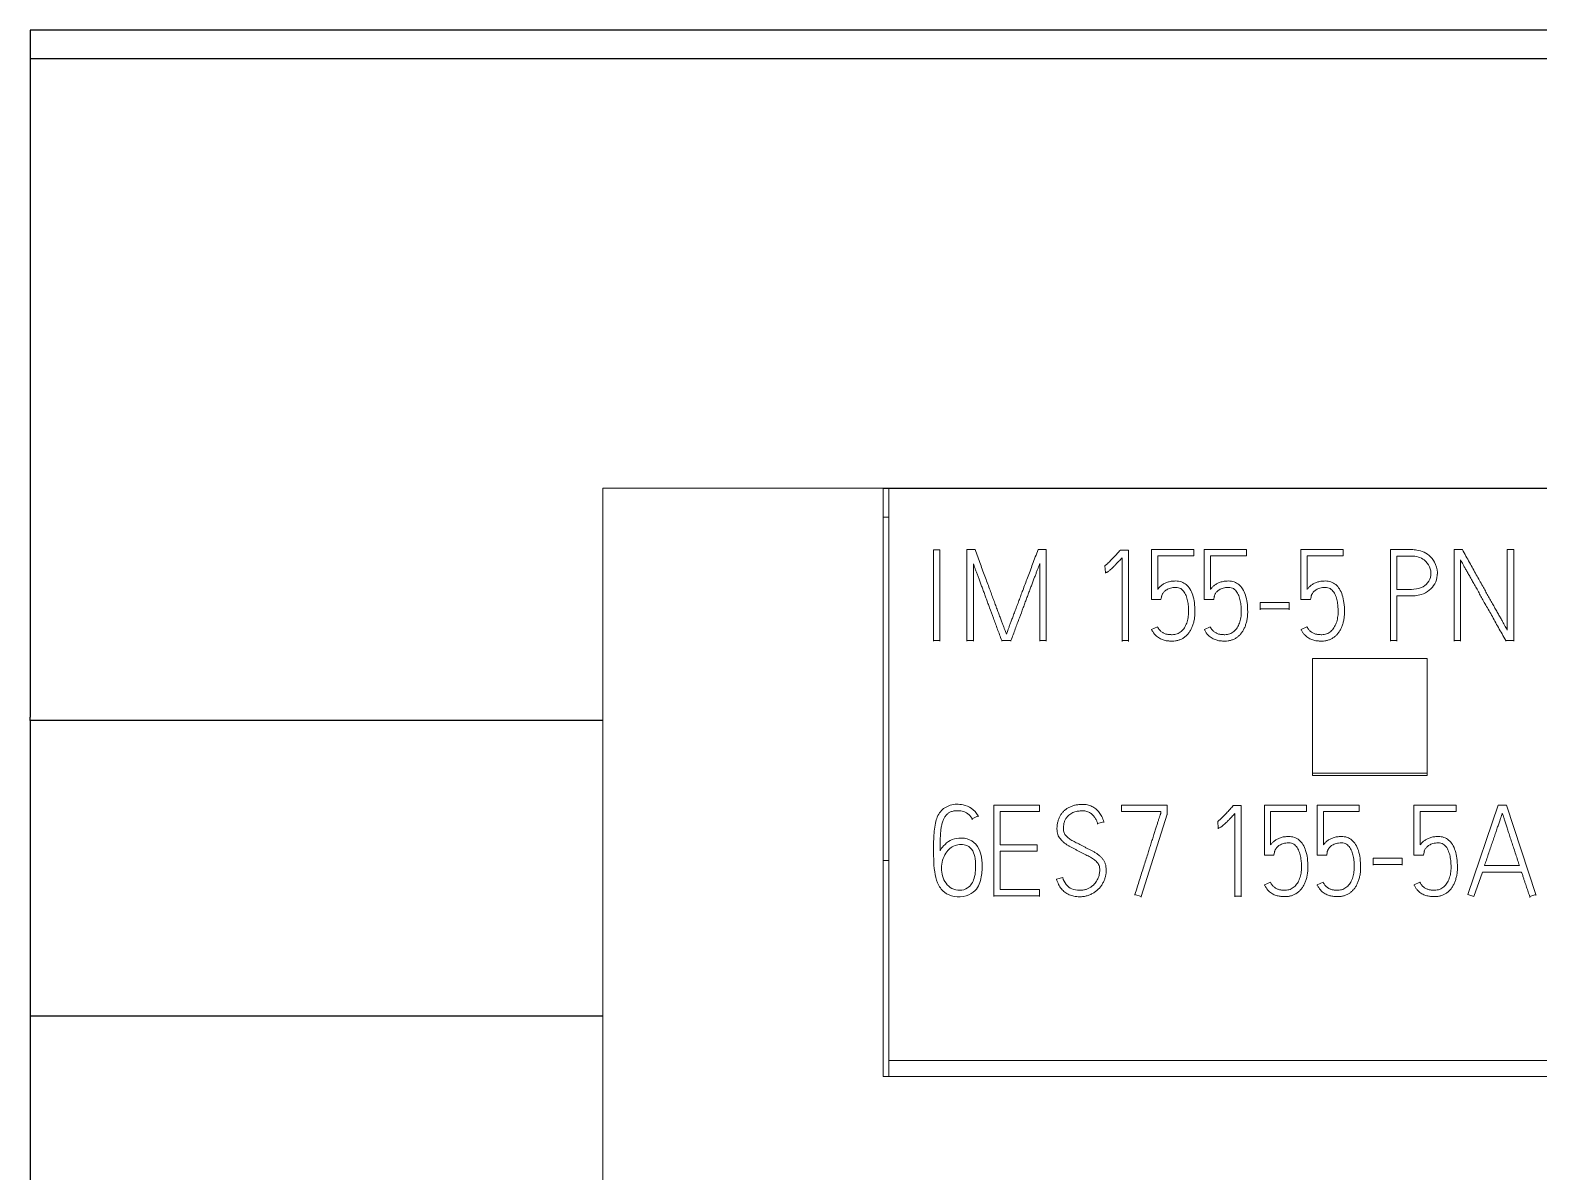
# Model space of a CAD drawing. Header units: millimetres. Extents: x 1359 to 3577, y 1336 to 3557.
# Drawn here: x 2756.57 to 2782.92, y 3318.14 to 3338.08 of the extents above; entities that cross this region are included whole.
import ezdxf

# ---------------------------------------------------------------- set-up
doc = ezdxf.new("R2010")
doc.units = ezdxf.units.MM
doc.set_wipeout_variables(frame=1)
doc.layers.add('000-PI-Oprema', color=30, linetype='Continuous', lineweight=5)

msp = doc.modelspace()

# ---------------------------------------------------------------- linework, layer by layer
for p, q in [((2756.571, 3338.083), (2756.571, 3337.583)), ((2956.571, 3338.083), (2756.571, 3338.083)), ((2756.571, 3337.583), (2756.571, 3326.083)), ((2956.571, 3337.583), (2756.571, 3337.583)), ((2756.571, 3326.022), (2756.571, 3326.083)), ((2756.571, 3326.022), (2756.571, 3320.858)), ((2956.571, 3326.022), (2756.571, 3326.022)), ((2956.571, 3320.858), (2756.571, 3320.858)), ((2756.571, 3320.858), (2756.571, 3315.201))]:
    msp.add_line(p, q)

# ---------------------------------------------------------------- next in the draw order: wipeouts: each hides what was drawn before it
msp.add_wipeout([(2766.571, 3330.083), (2801.371, 3330.083), (2801.371, 3183.076), (2766.571, 3183.076)])

# ---------------------------------------------------------------- next in the draw order: linework, layer by layer
at = {"color": 0, "linetype": 'ByBlock', "lineweight": 0, "ltscale": 0.25}
msp.add_lwpolyline([(2766.571, 3330.083), (2801.371, 3330.083), (2801.371, 3183.076), (2766.571, 3183.076), (2766.571, 3330.083)], dxfattribs=at)
at = {"layer": '000-PI-Oprema', "color": 0, "linetype": 'ByBlock', "lineweight": 0}
for p, q in [((2771.471, 3330.083), (2766.571, 3330.083)), ((2771.571, 3330.076), (2771.471, 3330.076)), ((2796.371, 3330.076), (2771.571, 3330.076)), ((2771.571, 3330.076), (2771.571, 3320.083)), ((2771.571, 3329.576), (2771.471, 3329.576)), ((2772.461, 3329.004), (2772.35, 3329.004)), ((2772.35, 3329.004), (2772.35, 3327.421)), ((2772.461, 3327.421), (2772.461, 3329.004)), ((2772.932, 3329.008), (2772.932, 3327.421)), ((2773.074, 3329.008), (2772.932, 3329.008)), ((2774.318, 3329.008), (2774.174, 3329.008)), ((2774.318, 3327.421), (2774.318, 3329.008)), ((2775.612, 3329), (2775.752, 3329)), ((2775.641, 3327.419), (2775.641, 3328.863)), ((2775.752, 3329), (2775.752, 3327.419)), ((2776.893, 3329.008), (2776.154, 3329.008)), ((2776.154, 3329.008), (2776.154, 3328.137)), ((2776.265, 3328.313), (2776.265, 3328.898)), ((2776.265, 3328.898), (2776.893, 3328.898)), ((2776.893, 3328.898), (2776.893, 3329.008)), ((2777.814, 3329.008), (2777.075, 3329.008)), ((2777.075, 3329.008), (2777.075, 3328.137)), ((2777.186, 3328.313), (2777.186, 3328.898)), ((2777.186, 3328.898), (2777.814, 3328.898)), ((2777.814, 3328.898), (2777.814, 3329.008)), ((2778.766, 3329.008), (2778.766, 3328.137)), ((2779.505, 3329.008), (2778.766, 3329.008)), ((2778.877, 3328.898), (2779.505, 3328.898)), ((2778.877, 3328.313), (2778.877, 3328.898)), ((2779.505, 3328.898), (2779.505, 3329.008)), ((2780.328, 3327.421), (2780.328, 3329.008)), ((2780.441, 3328.313), (2780.441, 3328.896)), ((2781.442, 3329.008), (2781.442, 3327.421)), ((2781.586, 3329.008), (2781.442, 3329.008)), ((2781.553, 3327.421), (2781.553, 3328.83)), ((2782.483, 3329.008), (2782.37, 3329.008)), ((2782.37, 3329.008), (2782.37, 3327.604)), ((2782.483, 3327.421), (2782.483, 3329.008)), ((2773.045, 3327.421), (2773.045, 3328.762)), ((2774.205, 3328.766), (2774.205, 3327.421)), ((2775.343, 3328.725), (2775.343, 3328.712)), ((2775.35, 3328.608), (2775.343, 3328.725)), ((2775.35, 3328.608), (2775.35, 3328.595)), ((2781.149, 3328.582), (2781.149, 3328.595)), ((2776.154, 3328.137), (2776.322, 3328.137)), ((2776.322, 3328.137), (2776.331, 3328.185)), ((2776.331, 3328.185), (2776.331, 3328.172)), ((2777.075, 3328.137), (2777.243, 3328.137)), ((2777.243, 3328.137), (2777.252, 3328.185)), ((2777.252, 3328.185), (2777.252, 3328.172)), ((2778.561, 3328.084), (2778.056, 3328.084)), ((2778.056, 3328.084), (2778.056, 3327.972)), ((2778.561, 3327.972), (2778.561, 3328.084)), ((2778.766, 3328.137), (2778.934, 3328.137)), ((2778.934, 3328.137), (2778.943, 3328.185)), ((2778.943, 3328.185), (2778.943, 3328.172)), ((2780.441, 3328.201), (2780.441, 3327.421)), ((2776.915, 3327.918), (2776.915, 3327.931)), ((2777.836, 3327.918), (2777.836, 3327.931)), ((2778.056, 3327.972), (2778.561, 3327.972)), ((2778.056, 3327.972), (2778.056, 3327.959)), ((2778.561, 3327.972), (2778.561, 3327.959)), ((2779.527, 3327.918), (2779.527, 3327.931)), ((2776.26, 3327.661), (2776.158, 3327.615)), ((2776.158, 3327.615), (2776.158, 3327.602)), ((2777.181, 3327.661), (2777.079, 3327.615)), ((2777.079, 3327.615), (2777.079, 3327.602)), ((2778.872, 3327.661), (2778.77, 3327.615)), ((2778.77, 3327.615), (2778.77, 3327.602)), ((2772.35, 3327.421), (2772.461, 3327.421)), ((2772.35, 3327.421), (2772.35, 3327.409)), ((2772.461, 3327.421), (2772.461, 3327.409)), ((2772.932, 3327.421), (2772.932, 3327.409)), ((2772.932, 3327.421), (2773.045, 3327.421)), ((2773.045, 3327.421), (2773.045, 3327.409)), ((2773.54, 3327.421), (2773.54, 3327.409)), ((2773.54, 3327.421), (2773.702, 3327.421)), ((2773.702, 3327.421), (2773.702, 3327.409)), ((2774.205, 3327.421), (2774.318, 3327.421)), ((2774.205, 3327.421), (2774.205, 3327.409)), ((2774.318, 3327.421), (2774.318, 3327.409)), ((2775.641, 3327.419), (2775.641, 3327.406)), ((2775.752, 3327.419), (2775.641, 3327.419)), ((2775.752, 3327.419), (2775.752, 3327.406)), ((2780.328, 3327.421), (2780.328, 3327.409)), ((2780.441, 3327.421), (2780.328, 3327.421)), ((2780.441, 3327.421), (2780.441, 3327.409)), ((2781.442, 3327.421), (2781.442, 3327.409)), ((2781.442, 3327.421), (2781.553, 3327.421)), ((2781.553, 3327.421), (2781.553, 3327.409)), ((2782.343, 3327.421), (2782.483, 3327.421)), ((2782.343, 3327.421), (2782.343, 3327.409)), ((2782.483, 3327.421), (2782.483, 3327.409)), ((2778.971, 3327.104), (2780.971, 3327.104)), ((2778.971, 3325.104), (2778.971, 3327.104)), ((2780.971, 3327.104), (2780.971, 3325.104)), ((2780.971, 3325.104), (2778.971, 3325.104)), ((2778.971, 3325.104), (2778.971, 3325.065)), ((2780.971, 3325.104), (2780.971, 3325.065)), ((2778.971, 3325.065), (2780.971, 3325.065)), ((2773.127, 3324.356), (2773.025, 3324.303)), ((2773.025, 3324.303), (2773.025, 3324.29)), ((2773.127, 3324.356), (2773.127, 3324.343)), ((2774.201, 3324.545), (2773.404, 3324.545)), ((2773.404, 3324.545), (2773.404, 3322.962)), ((2773.515, 3323.852), (2773.515, 3324.433)), ((2773.515, 3324.433), (2774.201, 3324.433)), ((2774.201, 3324.433), (2774.201, 3324.545)), ((2776.429, 3324.547), (2775.63, 3324.547)), ((2775.63, 3324.547), (2775.63, 3324.435)), ((2775.63, 3324.435), (2776.318, 3324.435)), ((2775.974, 3322.951), (2776.429, 3324.386)), ((2776.318, 3324.435), (2776.318, 3324.404)), ((2776.429, 3324.386), (2776.429, 3324.547)), ((2776.429, 3324.386), (2776.429, 3324.374)), ((2777.585, 3324.536), (2777.725, 3324.536)), ((2777.614, 3322.956), (2777.614, 3324.4)), ((2777.725, 3324.536), (2777.725, 3322.956)), ((2778.866, 3324.545), (2778.127, 3324.545)), ((2778.127, 3324.545), (2778.127, 3323.673)), ((2778.237, 3323.849), (2778.237, 3324.435)), ((2778.237, 3324.435), (2778.866, 3324.435)), ((2778.866, 3324.435), (2778.866, 3324.545)), ((2779.786, 3324.545), (2779.047, 3324.545)), ((2779.047, 3324.545), (2779.047, 3323.673)), ((2779.158, 3323.849), (2779.158, 3324.435)), ((2779.158, 3324.435), (2779.786, 3324.435)), ((2779.786, 3324.435), (2779.786, 3324.545)), ((2781.477, 3324.545), (2780.738, 3324.545)), ((2780.738, 3324.545), (2780.738, 3323.673)), ((2780.849, 3323.849), (2780.849, 3324.435)), ((2780.849, 3324.435), (2781.477, 3324.435)), ((2781.477, 3324.435), (2781.477, 3324.545)), ((2782.212, 3324.547), (2781.682, 3322.982)), ((2782.354, 3324.547), (2782.212, 3324.547)), ((2782.871, 3322.982), (2782.354, 3324.547)), ((2774.505, 3324.134), (2774.505, 3324.121)), ((2775.215, 3324.224), (2775.324, 3324.254)), ((2775.215, 3324.224), (2775.215, 3324.211)), ((2775.324, 3324.254), (2775.324, 3324.242)), ((2777.316, 3324.261), (2777.316, 3324.249)), ((2777.323, 3324.144), (2777.316, 3324.261)), ((2777.323, 3324.144), (2777.323, 3324.132)), ((2774.159, 3323.852), (2773.515, 3323.852)), ((2774.159, 3323.741), (2774.159, 3323.852)), ((2771.471, 3323.576), (2771.571, 3323.576)), ((2772.349, 3323.764), (2772.349, 3323.751)), ((2773.515, 3323.072), (2773.515, 3323.741)), ((2773.515, 3323.741), (2774.159, 3323.741)), ((2778.127, 3323.673), (2778.295, 3323.673)), ((2778.295, 3323.673), (2778.304, 3323.722)), ((2778.304, 3323.722), (2778.304, 3323.709)), ((2779.047, 3323.673), (2779.216, 3323.673)), ((2779.216, 3323.673), (2779.225, 3323.722)), ((2779.225, 3323.722), (2779.225, 3323.709)), ((2780.028, 3323.62), (2780.028, 3323.508)), ((2780.534, 3323.62), (2780.028, 3323.62)), ((2780.534, 3323.508), (2780.534, 3323.62)), ((2780.738, 3323.673), (2780.907, 3323.673)), ((2780.907, 3323.673), (2780.916, 3323.722)), ((2780.916, 3323.722), (2780.916, 3323.709)), ((2773.198, 3323.447), (2773.198, 3323.46)), ((2774.607, 3323.281), (2774.498, 3323.251)), ((2774.498, 3323.251), (2774.498, 3323.238)), ((2775.366, 3323.396), (2775.366, 3323.409)), ((2778.888, 3323.455), (2778.888, 3323.468)), ((2779.809, 3323.455), (2779.809, 3323.468)), ((2780.028, 3323.508), (2780.534, 3323.508)), ((2780.028, 3323.508), (2780.028, 3323.495)), ((2780.534, 3323.508), (2780.534, 3323.495)), ((2781.5, 3323.455), (2781.5, 3323.468)), ((2781.788, 3322.947), (2781.935, 3323.376)), ((2781.935, 3323.376), (2782.62, 3323.376)), ((2782.583, 3323.488), (2781.972, 3323.488)), ((2782.62, 3323.376), (2782.62, 3323.363)), ((2774.201, 3323.072), (2773.515, 3323.072)), ((2774.201, 3322.962), (2774.201, 3323.072)), ((2775.867, 3322.986), (2775.867, 3322.974)), ((2775.867, 3322.986), (2775.974, 3322.951)), ((2778.233, 3323.198), (2778.131, 3323.152)), ((2778.131, 3323.152), (2778.131, 3323.139)), ((2779.154, 3323.198), (2779.052, 3323.152)), ((2779.052, 3323.152), (2779.052, 3323.139)), ((2780.845, 3323.198), (2780.743, 3323.152)), ((2780.743, 3323.152), (2780.743, 3323.139)), ((2773.404, 3322.962), (2773.404, 3322.95)), ((2773.404, 3322.962), (2774.201, 3322.962)), ((2774.201, 3322.962), (2774.201, 3322.95)), ((2775.974, 3322.951), (2775.974, 3322.939)), ((2777.725, 3322.956), (2777.614, 3322.956)), ((2777.614, 3322.956), (2777.614, 3322.943)), ((2777.725, 3322.956), (2777.725, 3322.943)), ((2781.682, 3322.982), (2781.788, 3322.947)), ((2782.762, 3322.947), (2782.871, 3322.982)), ((2782.762, 3322.947), (2782.762, 3322.934)), ((2782.871, 3322.982), (2782.871, 3322.969)), ((2796.371, 3320.083), (2771.571, 3320.083)), ((2771.571, 3320.083), (2771.571, 3319.802)), ((2796.471, 3319.802), (2771.471, 3319.802))]:
    msp.add_line(p, q, dxfattribs=at)
for points, knots in [([(2771.471, 3330.083), (2771.471, 3328.491), (2771.471, 3325.065), (2771.471, 3321.637), (2771.471, 3319.802)], [0, 0, 0, 0, 0.464934, 1, 1, 1, 1]), ([(2773.624, 3327.534), (2773.622, 3327.539), (2773.615, 3327.553), (2773.604, 3327.581), (2773.589, 3327.621), (2773.57, 3327.671), (2773.548, 3327.729), (2773.523, 3327.796), (2773.496, 3327.868), (2773.466, 3327.947), (2773.435, 3328.031), (2773.403, 3328.118), (2773.37, 3328.207), (2773.322, 3328.341), (2773.253, 3328.522), (2773.166, 3328.759), (2773.105, 3328.923), (2773.074, 3329.008)], [0, 0, 0, 0, 0.010517, 0.029578, 0.057191, 0.091739, 0.131602, 0.17678, 0.226508, 0.280023, 0.337325, 0.396884, 0.457174, 0.518195, 0.6666, 0.827202, 1, 1, 1, 1]), ([(2774.174, 3329.008), (2774.143, 3328.923), (2774.082, 3328.759), (2773.993, 3328.522), (2773.924, 3328.34), (2773.874, 3328.207), (2773.841, 3328.118), (2773.809, 3328.031), (2773.777, 3327.947), (2773.748, 3327.868), (2773.72, 3327.796), (2773.695, 3327.73), (2773.673, 3327.671), (2773.655, 3327.621), (2773.641, 3327.581), (2773.631, 3327.553), (2773.626, 3327.539), (2773.624, 3327.534)], [0, 0, 0, 0, 0.172856, 0.333623, 0.482302, 0.543591, 0.604043, 0.663657, 0.720959, 0.774475, 0.824205, 0.869357, 0.90914, 0.943554, 0.970979, 0.989794, 1, 1, 1, 1]), ([(2775.343, 3328.725), (2775.358, 3328.737), (2775.392, 3328.766), (2775.446, 3328.821), (2775.503, 3328.88), (2775.559, 3328.941), (2775.594, 3328.979), (2775.612, 3329)], [0, 0, 0, 0, 0.14828, 0.351812, 0.596934, 0.786757, 1, 1, 1, 1]), ([(2775.641, 3328.863), (2775.623, 3328.844), (2775.59, 3328.809), (2775.544, 3328.761), (2775.505, 3328.721), (2775.472, 3328.689), (2775.444, 3328.663), (2775.421, 3328.643), (2775.402, 3328.628), (2775.387, 3328.618), (2775.375, 3328.612), (2775.365, 3328.61), (2775.357, 3328.608), (2775.353, 3328.608), (2775.35, 3328.608)], [0, 0, 0, 0, 0.200504, 0.370797, 0.510902, 0.6264, 0.722885, 0.800448, 0.861213, 0.907383, 0.939504, 0.963232, 0.983337, 1, 1, 1, 1]), ([(2780.328, 3329.008), (2780.389, 3329.008), (2780.512, 3329.008), (2780.666, 3329.011), (2780.803, 3329.004), (2780.921, 3328.967), (2781.042, 3328.884), (2781.135, 3328.744), (2781.161, 3328.571), (2781.114, 3328.408), (2781.011, 3328.289), (2780.886, 3328.224), (2780.751, 3328.198), (2780.637, 3328.201), (2780.53, 3328.2), (2780.47, 3328.201), (2780.441, 3328.201)], [0, 0, 0, 0, 0.093054, 0.186108, 0.233138, 0.300348, 0.37133, 0.450927, 0.550731, 0.628401, 0.702858, 0.783505, 0.838036, 0.909661, 0.955896, 1, 1, 1, 1]), ([(2780.441, 3328.896), (2780.484, 3328.896), (2780.569, 3328.895), (2780.694, 3328.899), (2780.817, 3328.887), (2780.934, 3328.827), (2781.025, 3328.715), (2781.047, 3328.561), (2780.99, 3328.42), (2780.861, 3328.328), (2780.711, 3328.31), (2780.569, 3328.314), (2780.484, 3328.313), (2780.441, 3328.313)], [0, 0, 0, 0, 0.084625, 0.169251, 0.250364, 0.325848, 0.426643, 0.527499, 0.623199, 0.715506, 0.830749, 0.915375, 1, 1, 1, 1]), ([(2781.553, 3328.83), (2781.557, 3328.822), (2781.568, 3328.801), (2781.588, 3328.766), (2781.613, 3328.721), (2781.643, 3328.667), (2781.677, 3328.607), (2781.715, 3328.541), (2781.755, 3328.47), (2781.797, 3328.394), (2781.842, 3328.314), (2781.888, 3328.232), (2781.934, 3328.149), (2782.003, 3328.027), (2782.097, 3327.86), (2782.217, 3327.645), (2782.3, 3327.497), (2782.343, 3327.421)], [0, 0, 0, 0, 0.017881, 0.043036, 0.075471, 0.113785, 0.156579, 0.203853, 0.254825, 0.308715, 0.365522, 0.423995, 0.482881, 0.542179, 0.685414, 0.838021, 1, 1, 1, 1]), ([(2782.37, 3327.604), (2782.365, 3327.613), (2782.353, 3327.634), (2782.333, 3327.671), (2782.307, 3327.717), (2782.277, 3327.771), (2782.243, 3327.831), (2782.205, 3327.897), (2782.165, 3327.969), (2782.123, 3328.045), (2782.078, 3328.124), (2782.033, 3328.206), (2781.987, 3328.288), (2781.919, 3328.409), (2781.827, 3328.574), (2781.709, 3328.787), (2781.628, 3328.933), (2781.586, 3329.008)], [0, 0, 0, 0, 0.019057, 0.045144, 0.078261, 0.117077, 0.160259, 0.207807, 0.259003, 0.31313, 0.370188, 0.428711, 0.487234, 0.545757, 0.688172, 0.839586, 1, 1, 1, 1]), ([(2773.045, 3328.762), (2773.049, 3328.749), (2773.059, 3328.722), (2773.075, 3328.677), (2773.094, 3328.626), (2773.116, 3328.568), (2773.139, 3328.506), (2773.164, 3328.439), (2773.19, 3328.369), (2773.217, 3328.296), (2773.245, 3328.221), (2773.272, 3328.145), (2773.3, 3328.069), (2773.342, 3327.958), (2773.396, 3327.809), (2773.467, 3327.618), (2773.515, 3327.488), (2773.54, 3327.421)], [0, 0, 0, 0, 0.027797, 0.061126, 0.099988, 0.14327, 0.189861, 0.23976, 0.292286, 0.346758, 0.403177, 0.460328, 0.516996, 0.573181, 0.708838, 0.851111, 1, 1, 1, 1]), ([(2773.702, 3327.421), (2773.727, 3327.489), (2773.776, 3327.62), (2773.847, 3327.812), (2773.904, 3327.963), (2773.945, 3328.075), (2773.974, 3328.151), (2774.002, 3328.228), (2774.03, 3328.303), (2774.058, 3328.376), (2774.084, 3328.446), (2774.109, 3328.512), (2774.133, 3328.575), (2774.155, 3328.632), (2774.174, 3328.683), (2774.191, 3328.727), (2774.201, 3328.754), (2774.205, 3328.766)], [0, 0, 0, 0, 0.150097, 0.292972, 0.428623, 0.485357, 0.542309, 0.599481, 0.655764, 0.710053, 0.762346, 0.812025, 0.858473, 0.901688, 0.940344, 0.973115, 1, 1, 1, 1]), ([(2776.158, 3327.615), (2776.166, 3327.599), (2776.182, 3327.568), (2776.21, 3327.528), (2776.242, 3327.496), (2776.276, 3327.471), (2776.31, 3327.45), (2776.345, 3327.435), (2776.379, 3327.425), (2776.412, 3327.417), (2776.443, 3327.413), (2776.472, 3327.412), (2776.496, 3327.411), (2776.53, 3327.41), (2776.573, 3327.413), (2776.627, 3327.425), (2776.678, 3327.444), (2776.725, 3327.471), (2776.767, 3327.506), (2776.804, 3327.548), (2776.837, 3327.596), (2776.864, 3327.65), (2776.886, 3327.711), (2776.903, 3327.777), (2776.913, 3327.848), (2776.917, 3327.951), (2776.91, 3328.075), (2776.882, 3328.21), (2776.834, 3328.319), (2776.767, 3328.401), (2776.679, 3328.451), (2776.6, 3328.462), (2776.541, 3328.459), (2776.503, 3328.456), (2776.468, 3328.449), (2776.436, 3328.44), (2776.407, 3328.429), (2776.38, 3328.416), (2776.356, 3328.401), (2776.334, 3328.385), (2776.313, 3328.368), (2776.295, 3328.35), (2776.279, 3328.332), (2776.269, 3328.319), (2776.265, 3328.313)], [0, 0, 0, 0, 0.024069, 0.045895, 0.065947, 0.084694, 0.102332, 0.119106, 0.135048, 0.150058, 0.164263, 0.177124, 0.187995, 0.196882, 0.221955, 0.246228, 0.270266, 0.294235, 0.318316, 0.3431, 0.368916, 0.395996, 0.424718, 0.455141, 0.487371, 0.521739, 0.59301, 0.653818, 0.706175, 0.751859, 0.794087, 0.838462, 0.856298, 0.873015, 0.888721, 0.903495, 0.9174, 0.930548, 0.943125, 0.955271, 0.967063, 0.978466, 0.989425, 1, 1, 1, 1]), ([(2776.331, 3328.185), (2776.331, 3328.187), (2776.332, 3328.193), (2776.336, 3328.204), (2776.34, 3328.218), (2776.348, 3328.236), (2776.36, 3328.254), (2776.376, 3328.273), (2776.396, 3328.292), (2776.422, 3328.31), (2776.452, 3328.326), (2776.489, 3328.339), (2776.532, 3328.347), (2776.579, 3328.349), (2776.626, 3328.345), (2776.668, 3328.329), (2776.701, 3328.3), (2776.728, 3328.265), (2776.751, 3328.226), (2776.768, 3328.183), (2776.782, 3328.137), (2776.792, 3328.091), (2776.798, 3328.044), (2776.801, 3328), (2776.803, 3327.96), (2776.804, 3327.917), (2776.803, 3327.871), (2776.796, 3327.821), (2776.786, 3327.772), (2776.772, 3327.725), (2776.754, 3327.683), (2776.732, 3327.644), (2776.706, 3327.609), (2776.676, 3327.579), (2776.641, 3327.555), (2776.603, 3327.536), (2776.562, 3327.525), (2776.524, 3327.522), (2776.493, 3327.523), (2776.468, 3327.524), (2776.443, 3327.527), (2776.419, 3327.531), (2776.396, 3327.537), (2776.373, 3327.546), (2776.351, 3327.558), (2776.331, 3327.572), (2776.311, 3327.589), (2776.292, 3327.609), (2776.275, 3327.633), (2776.265, 3327.652), (2776.26, 3327.661)], [0, 0, 0, 0, 0.003835, 0.010291, 0.019409, 0.030552, 0.043292, 0.05784, 0.074033, 0.091897, 0.111744, 0.133944, 0.159245, 0.188187, 0.215554, 0.240583, 0.265389, 0.291021, 0.31727, 0.344637, 0.372616, 0.400483, 0.428409, 0.454895, 0.478324, 0.498718, 0.529219, 0.559061, 0.588457, 0.616902, 0.643928, 0.66984, 0.694837, 0.719271, 0.743714, 0.768159, 0.792837, 0.81861, 0.833136, 0.847541, 0.86185, 0.876011, 0.890073, 0.904195, 0.91847, 0.932995, 0.947925, 0.96372, 0.980987, 1, 1, 1, 1]), ([(2777.079, 3327.615), (2777.087, 3327.599), (2777.103, 3327.568), (2777.131, 3327.528), (2777.163, 3327.496), (2777.197, 3327.471), (2777.231, 3327.45), (2777.266, 3327.435), (2777.3, 3327.425), (2777.333, 3327.417), (2777.364, 3327.413), (2777.393, 3327.412), (2777.417, 3327.411), (2777.451, 3327.41), (2777.494, 3327.413), (2777.548, 3327.425), (2777.599, 3327.444), (2777.646, 3327.471), (2777.688, 3327.506), (2777.725, 3327.548), (2777.758, 3327.596), (2777.785, 3327.65), (2777.807, 3327.711), (2777.824, 3327.777), (2777.834, 3327.848), (2777.838, 3327.951), (2777.831, 3328.075), (2777.803, 3328.21), (2777.755, 3328.319), (2777.688, 3328.401), (2777.6, 3328.451), (2777.521, 3328.462), (2777.461, 3328.459), (2777.424, 3328.456), (2777.389, 3328.449), (2777.357, 3328.44), (2777.328, 3328.429), (2777.301, 3328.416), (2777.277, 3328.401), (2777.255, 3328.385), (2777.234, 3328.368), (2777.216, 3328.35), (2777.2, 3328.332), (2777.19, 3328.319), (2777.186, 3328.313)], [0, 0, 0, 0, 0.024069, 0.045895, 0.065947, 0.084694, 0.102332, 0.119106, 0.135048, 0.150058, 0.164263, 0.177124, 0.187995, 0.196882, 0.221955, 0.246228, 0.270266, 0.294235, 0.318316, 0.3431, 0.368916, 0.395996, 0.424718, 0.455141, 0.487371, 0.521739, 0.59301, 0.653818, 0.706175, 0.751859, 0.794087, 0.838462, 0.856298, 0.873015, 0.888721, 0.903495, 0.9174, 0.930548, 0.943125, 0.955271, 0.967063, 0.978466, 0.989425, 1, 1, 1, 1]), ([(2777.252, 3328.185), (2777.252, 3328.187), (2777.253, 3328.193), (2777.257, 3328.204), (2777.261, 3328.218), (2777.269, 3328.236), (2777.281, 3328.254), (2777.297, 3328.273), (2777.317, 3328.292), (2777.343, 3328.31), (2777.373, 3328.326), (2777.409, 3328.339), (2777.453, 3328.347), (2777.5, 3328.349), (2777.547, 3328.345), (2777.589, 3328.329), (2777.622, 3328.3), (2777.649, 3328.265), (2777.672, 3328.226), (2777.689, 3328.183), (2777.702, 3328.137), (2777.713, 3328.091), (2777.719, 3328.044), (2777.722, 3328), (2777.724, 3327.96), (2777.725, 3327.917), (2777.724, 3327.871), (2777.717, 3327.821), (2777.707, 3327.772), (2777.693, 3327.725), (2777.674, 3327.683), (2777.653, 3327.644), (2777.627, 3327.609), (2777.597, 3327.579), (2777.562, 3327.555), (2777.524, 3327.536), (2777.482, 3327.525), (2777.445, 3327.522), (2777.414, 3327.523), (2777.389, 3327.524), (2777.364, 3327.527), (2777.34, 3327.531), (2777.317, 3327.537), (2777.294, 3327.546), (2777.272, 3327.558), (2777.252, 3327.572), (2777.231, 3327.589), (2777.213, 3327.609), (2777.196, 3327.633), (2777.186, 3327.652), (2777.181, 3327.661)], [0, 0, 0, 0, 0.003835, 0.010291, 0.019409, 0.030552, 0.043292, 0.05784, 0.074033, 0.091897, 0.111744, 0.133944, 0.159245, 0.188187, 0.215554, 0.240583, 0.265389, 0.291021, 0.31727, 0.344637, 0.372616, 0.400483, 0.428409, 0.454895, 0.478324, 0.498718, 0.529219, 0.559061, 0.588457, 0.616902, 0.643928, 0.66984, 0.694837, 0.719271, 0.743714, 0.768159, 0.792837, 0.81861, 0.833136, 0.847541, 0.86185, 0.876011, 0.890073, 0.904195, 0.91847, 0.932995, 0.947925, 0.96372, 0.980987, 1, 1, 1, 1]), ([(2778.77, 3327.615), (2778.778, 3327.599), (2778.794, 3327.568), (2778.822, 3327.528), (2778.854, 3327.496), (2778.888, 3327.471), (2778.922, 3327.45), (2778.957, 3327.435), (2778.991, 3327.425), (2779.024, 3327.417), (2779.055, 3327.413), (2779.084, 3327.412), (2779.108, 3327.411), (2779.142, 3327.41), (2779.185, 3327.413), (2779.239, 3327.425), (2779.29, 3327.444), (2779.337, 3327.471), (2779.379, 3327.506), (2779.416, 3327.548), (2779.449, 3327.596), (2779.476, 3327.65), (2779.498, 3327.711), (2779.515, 3327.777), (2779.525, 3327.848), (2779.529, 3327.951), (2779.522, 3328.075), (2779.494, 3328.21), (2779.446, 3328.319), (2779.379, 3328.401), (2779.291, 3328.451), (2779.212, 3328.462), (2779.152, 3328.459), (2779.115, 3328.456), (2779.08, 3328.449), (2779.048, 3328.44), (2779.019, 3328.429), (2778.992, 3328.416), (2778.968, 3328.401), (2778.946, 3328.385), (2778.925, 3328.368), (2778.907, 3328.35), (2778.891, 3328.332), (2778.881, 3328.319), (2778.877, 3328.313)], [0, 0, 0, 0, 0.024069, 0.045895, 0.065947, 0.084694, 0.102332, 0.119106, 0.135048, 0.150058, 0.164263, 0.177124, 0.187995, 0.196882, 0.221955, 0.246228, 0.270266, 0.294235, 0.318316, 0.3431, 0.368916, 0.395996, 0.424718, 0.455141, 0.487371, 0.521739, 0.59301, 0.653818, 0.706175, 0.751859, 0.794087, 0.838462, 0.856298, 0.873015, 0.888721, 0.903495, 0.9174, 0.930548, 0.943125, 0.955271, 0.967063, 0.978466, 0.989425, 1, 1, 1, 1]), ([(2778.943, 3328.185), (2778.943, 3328.187), (2778.944, 3328.193), (2778.948, 3328.204), (2778.952, 3328.218), (2778.96, 3328.236), (2778.972, 3328.254), (2778.988, 3328.273), (2779.008, 3328.292), (2779.034, 3328.31), (2779.064, 3328.326), (2779.1, 3328.339), (2779.144, 3328.347), (2779.191, 3328.349), (2779.238, 3328.345), (2779.28, 3328.329), (2779.313, 3328.3), (2779.34, 3328.265), (2779.363, 3328.226), (2779.38, 3328.183), (2779.393, 3328.137), (2779.404, 3328.091), (2779.409, 3328.044), (2779.413, 3328), (2779.415, 3327.96), (2779.416, 3327.917), (2779.415, 3327.871), (2779.408, 3327.821), (2779.398, 3327.772), (2779.384, 3327.725), (2779.365, 3327.683), (2779.344, 3327.644), (2779.318, 3327.609), (2779.288, 3327.579), (2779.253, 3327.555), (2779.215, 3327.536), (2779.173, 3327.525), (2779.136, 3327.522), (2779.105, 3327.523), (2779.08, 3327.524), (2779.055, 3327.527), (2779.031, 3327.531), (2779.008, 3327.537), (2778.985, 3327.546), (2778.963, 3327.558), (2778.943, 3327.572), (2778.922, 3327.589), (2778.904, 3327.609), (2778.887, 3327.633), (2778.877, 3327.652), (2778.872, 3327.661)], [0, 0, 0, 0, 0.003835, 0.010291, 0.019409, 0.030552, 0.043292, 0.05784, 0.074033, 0.091897, 0.111744, 0.133944, 0.159245, 0.188187, 0.215554, 0.240583, 0.265389, 0.291021, 0.31727, 0.344637, 0.372616, 0.400483, 0.428409, 0.454895, 0.478324, 0.498718, 0.529219, 0.559061, 0.588457, 0.616902, 0.643928, 0.66984, 0.694837, 0.719271, 0.743714, 0.768159, 0.792837, 0.81861, 0.833136, 0.847541, 0.86185, 0.876011, 0.890073, 0.904195, 0.91847, 0.932995, 0.947925, 0.96372, 0.980987, 1, 1, 1, 1]), ([(2772.463, 3323.746), (2772.48, 3323.777), (2772.529, 3323.847), (2772.637, 3323.938), (2772.772, 3323.969), (2772.917, 3323.97), (2773.07, 3323.907), (2773.174, 3323.734), (2773.203, 3323.521), (2773.196, 3323.285), (2773.114, 3323.056), (2772.915, 3322.943), (2772.716, 3322.935), (2772.522, 3323.011), (2772.408, 3323.183), (2772.362, 3323.389), (2772.348, 3323.646), (2772.349, 3323.931), (2772.366, 3324.21), (2772.448, 3324.441), (2772.643, 3324.565), (2772.845, 3324.566), (2773.024, 3324.495), (2773.096, 3324.412), (2773.127, 3324.356)], [0, 0, 0, 0, 0.02393, 0.058436, 0.092901, 0.11565, 0.156418, 0.198436, 0.246788, 0.301667, 0.360628, 0.402199, 0.449294, 0.491817, 0.537613, 0.583052, 0.635408, 0.713089, 0.778029, 0.827146, 0.873729, 0.924655, 0.959173, 1, 1, 1, 1]), ([(2773.025, 3324.303), (2773.017, 3324.318), (2772.999, 3324.347), (2772.965, 3324.383), (2772.923, 3324.412), (2772.876, 3324.433), (2772.825, 3324.446), (2772.767, 3324.449), (2772.707, 3324.445), (2772.649, 3324.43), (2772.601, 3324.403), (2772.563, 3324.365), (2772.531, 3324.318), (2772.508, 3324.261), (2772.49, 3324.196), (2772.477, 3324.123), (2772.47, 3324.04), (2772.466, 3323.95), (2772.464, 3323.85), (2772.463, 3323.782), (2772.463, 3323.746)], [0, 0, 0, 0, 0.043481, 0.085549, 0.127923, 0.170971, 0.214845, 0.260884, 0.317917, 0.367656, 0.41257, 0.456833, 0.503792, 0.555243, 0.612421, 0.675966, 0.746378, 0.823872, 0.908402, 1, 1, 1, 1]), ([(2774.498, 3323.251), (2774.507, 3323.219), (2774.53, 3323.16), (2774.579, 3323.082), (2774.642, 3323.02), (2774.718, 3322.976), (2774.804, 3322.95), (2774.889, 3322.943), (2774.967, 3322.947), (2775.033, 3322.961), (2775.094, 3322.984), (2775.149, 3323.014), (2775.199, 3323.049), (2775.242, 3323.09), (2775.28, 3323.136), (2775.31, 3323.186), (2775.335, 3323.239), (2775.353, 3323.295), (2775.364, 3323.352), (2775.367, 3323.41), (2775.363, 3323.466), (2775.351, 3323.519), (2775.33, 3323.566), (2775.301, 3323.607), (2775.269, 3323.644), (2775.231, 3323.676), (2775.189, 3323.706), (2775.144, 3323.734), (2775.096, 3323.758), (2775.047, 3323.782), (2774.998, 3323.808), (2774.951, 3323.833), (2774.906, 3323.857), (2774.864, 3323.878), (2774.823, 3323.898), (2774.784, 3323.918), (2774.749, 3323.939), (2774.717, 3323.96), (2774.689, 3323.982), (2774.664, 3324.006), (2774.644, 3324.032), (2774.629, 3324.062), (2774.62, 3324.095), (2774.617, 3324.141), (2774.621, 3324.194), (2774.632, 3324.251), (2774.654, 3324.299), (2774.681, 3324.338), (2774.712, 3324.37), (2774.746, 3324.396), (2774.782, 3324.415), (2774.819, 3324.429), (2774.857, 3324.437), (2774.892, 3324.442), (2774.924, 3324.445), (2774.957, 3324.446), (2774.992, 3324.444), (2775.028, 3324.437), (2775.061, 3324.424), (2775.089, 3324.407), (2775.115, 3324.388), (2775.138, 3324.366), (2775.157, 3324.343), (2775.174, 3324.318), (2775.187, 3324.293), (2775.199, 3324.269), (2775.208, 3324.246), (2775.213, 3324.231), (2775.215, 3324.224)], [0, 0, 0, 0, 0.030216, 0.057834, 0.084112, 0.110126, 0.13699, 0.166062, 0.187444, 0.207786, 0.227532, 0.246694, 0.265147, 0.28321, 0.301078, 0.318906, 0.33698, 0.354995, 0.372624, 0.390132, 0.408102, 0.424528, 0.439934, 0.454952, 0.469937, 0.485134, 0.500714, 0.516729, 0.533253, 0.550073, 0.566929, 0.583824, 0.598837, 0.613277, 0.627146, 0.64033, 0.652736, 0.664395, 0.675364, 0.685785, 0.695827, 0.705789, 0.716159, 0.727332, 0.74751, 0.765141, 0.780786, 0.795151, 0.808601, 0.821478, 0.833928, 0.845962, 0.857807, 0.868933, 0.878649, 0.88698, 0.899043, 0.910208, 0.920757, 0.930874, 0.940594, 0.950061, 0.959303, 0.96829, 0.9771, 0.985473, 0.993098, 1, 1, 1, 1]), ([(2775.324, 3324.254), (2775.314, 3324.285), (2775.292, 3324.343), (2775.245, 3324.419), (2775.186, 3324.481), (2775.116, 3324.526), (2775.037, 3324.553), (2774.96, 3324.56), (2774.888, 3324.556), (2774.826, 3324.546), (2774.768, 3324.53), (2774.715, 3324.507), (2774.668, 3324.478), (2774.626, 3324.444), (2774.59, 3324.403), (2774.56, 3324.358), (2774.536, 3324.307), (2774.518, 3324.252), (2774.507, 3324.193), (2774.504, 3324.134), (2774.507, 3324.08), (2774.518, 3324.032), (2774.538, 3323.99), (2774.564, 3323.953), (2774.594, 3323.919), (2774.629, 3323.888), (2774.668, 3323.86), (2774.71, 3323.833), (2774.755, 3323.809), (2774.802, 3323.786), (2774.849, 3323.761), (2774.895, 3323.735), (2774.94, 3323.711), (2774.985, 3323.688), (2775.028, 3323.668), (2775.069, 3323.648), (2775.108, 3323.626), (2775.143, 3323.604), (2775.174, 3323.579), (2775.201, 3323.552), (2775.224, 3323.523), (2775.241, 3323.49), (2775.251, 3323.451), (2775.254, 3323.412), (2775.251, 3323.373), (2775.245, 3323.336), (2775.234, 3323.296), (2775.22, 3323.256), (2775.199, 3323.218), (2775.173, 3323.181), (2775.142, 3323.148), (2775.105, 3323.118), (2775.063, 3323.092), (2775.014, 3323.071), (2774.958, 3323.059), (2774.873, 3323.054), (2774.763, 3323.069), (2774.656, 3323.155), (2774.616, 3323.236), (2774.607, 3323.281)], [0, 0, 0, 0, 0.029502, 0.056552, 0.082213, 0.107035, 0.131706, 0.157625, 0.177725, 0.196768, 0.215008, 0.232485, 0.249262, 0.265692, 0.282067, 0.298646, 0.315747, 0.333416, 0.35172, 0.370963, 0.387214, 0.402039, 0.415923, 0.429557, 0.443355, 0.457518, 0.472137, 0.48722, 0.502837, 0.518847, 0.535063, 0.551489, 0.567151, 0.582304, 0.596956, 0.611001, 0.624363, 0.637091, 0.649186, 0.660727, 0.671894, 0.683121, 0.695107, 0.708316, 0.719066, 0.730707, 0.743348, 0.756492, 0.769735, 0.783289, 0.797204, 0.811603, 0.826753, 0.842746, 0.859925, 0.878764, 0.920226, 0.957605, 1, 1, 1, 1]), ([(2776.318, 3324.404), (2776.317, 3324.401), (2776.313, 3324.391), (2776.306, 3324.368), (2776.295, 3324.334), (2776.28, 3324.29), (2776.263, 3324.235), (2776.243, 3324.173), (2776.221, 3324.103), (2776.197, 3324.027), (2776.171, 3323.946), (2776.144, 3323.862), (2776.117, 3323.776), (2776.076, 3323.646), (2776.02, 3323.467), (2775.945, 3323.233), (2775.894, 3323.071), (2775.867, 3322.986)], [0, 0, 0, 0, 0.006664, 0.022274, 0.046836, 0.07897, 0.117297, 0.161819, 0.211415, 0.264968, 0.322476, 0.382404, 0.443215, 0.50491, 0.65714, 0.82217, 1, 1, 1, 1]), ([(2777.316, 3324.261), (2777.331, 3324.273), (2777.365, 3324.303), (2777.419, 3324.357), (2777.476, 3324.417), (2777.532, 3324.477), (2777.567, 3324.516), (2777.585, 3324.536)], [0, 0, 0, 0, 0.14828, 0.351812, 0.596934, 0.786757, 1, 1, 1, 1]), ([(2777.614, 3324.4), (2777.596, 3324.381), (2777.563, 3324.345), (2777.517, 3324.297), (2777.478, 3324.258), (2777.445, 3324.225), (2777.417, 3324.2), (2777.394, 3324.18), (2777.375, 3324.165), (2777.36, 3324.155), (2777.348, 3324.149), (2777.338, 3324.146), (2777.33, 3324.145), (2777.325, 3324.144), (2777.323, 3324.144)], [0, 0, 0, 0, 0.200504, 0.370797, 0.510902, 0.6264, 0.722885, 0.800448, 0.861213, 0.907383, 0.939504, 0.963232, 0.983337, 1, 1, 1, 1]), ([(2781.972, 3323.488), (2781.983, 3323.521), (2782.005, 3323.586), (2782.039, 3323.685), (2782.072, 3323.784), (2782.105, 3323.881), (2782.137, 3323.974), (2782.167, 3324.062), (2782.195, 3324.143), (2782.22, 3324.217), (2782.242, 3324.282), (2782.26, 3324.336), (2782.273, 3324.376), (2782.28, 3324.398), (2782.283, 3324.406)], [0, 0, 0, 0, 0.106118, 0.213594, 0.322428, 0.429305, 0.530911, 0.627246, 0.716632, 0.797389, 0.869519, 0.929228, 0.972722, 1, 1, 1, 1]), ([(2782.283, 3324.406), (2782.286, 3324.398), (2782.293, 3324.376), (2782.306, 3324.336), (2782.323, 3324.282), (2782.344, 3324.217), (2782.368, 3324.143), (2782.395, 3324.062), (2782.423, 3323.974), (2782.454, 3323.881), (2782.486, 3323.784), (2782.519, 3323.685), (2782.551, 3323.586), (2782.572, 3323.521), (2782.583, 3323.488)], [0, 0, 0, 0, 0.027336, 0.070868, 0.130595, 0.202708, 0.283396, 0.372662, 0.4689, 0.570509, 0.677489, 0.786433, 0.893936, 1, 1, 1, 1]), ([(2772.932, 3323.839), (2772.975, 3323.821), (2773.047, 3323.75), (2773.085, 3323.589), (2773.087, 3323.426), (2773.063, 3323.243), (2772.975, 3323.093), (2772.806, 3323.044), (2772.664, 3323.078), (2772.561, 3323.178), (2772.498, 3323.305), (2772.485, 3323.445), (2772.501, 3323.584), (2772.556, 3323.701), (2772.631, 3323.791), (2772.722, 3323.847), (2772.828, 3323.86), (2772.9, 3323.852), (2772.932, 3323.839)], [0, 0, 0, 0, 0.0625, 0.125, 0.21875, 0.28125, 0.375, 0.4375, 0.5, 0.5625, 0.625, 0.6875, 0.75, 0.8125, 0.859375, 0.90625, 0.953125, 1, 1, 1, 1]), ([(2778.131, 3323.152), (2778.139, 3323.135), (2778.154, 3323.105), (2778.183, 3323.065), (2778.215, 3323.033), (2778.249, 3323.007), (2778.283, 3322.987), (2778.318, 3322.972), (2778.352, 3322.961), (2778.385, 3322.954), (2778.416, 3322.95), (2778.445, 3322.948), (2778.469, 3322.947), (2778.503, 3322.946), (2778.546, 3322.949), (2778.6, 3322.961), (2778.651, 3322.981), (2778.698, 3323.008), (2778.74, 3323.043), (2778.777, 3323.084), (2778.809, 3323.132), (2778.837, 3323.187), (2778.859, 3323.247), (2778.876, 3323.313), (2778.886, 3323.385), (2778.889, 3323.487), (2778.883, 3323.611), (2778.855, 3323.746), (2778.807, 3323.855), (2778.74, 3323.938), (2778.652, 3323.988), (2778.572, 3323.998), (2778.513, 3323.996), (2778.476, 3323.992), (2778.441, 3323.985), (2778.409, 3323.976), (2778.38, 3323.965), (2778.353, 3323.952), (2778.329, 3323.938), (2778.307, 3323.922), (2778.286, 3323.905), (2778.268, 3323.887), (2778.252, 3323.869), (2778.242, 3323.856), (2778.237, 3323.849)], [0, 0, 0, 0, 0.024069, 0.045895, 0.065947, 0.084694, 0.102332, 0.119106, 0.135048, 0.150058, 0.164263, 0.177124, 0.187995, 0.196882, 0.221955, 0.246228, 0.270266, 0.294235, 0.318316, 0.3431, 0.368916, 0.395996, 0.424718, 0.455141, 0.487371, 0.521739, 0.59301, 0.653818, 0.706175, 0.751859, 0.794087, 0.838462, 0.856298, 0.873015, 0.888721, 0.903495, 0.9174, 0.930548, 0.943125, 0.955271, 0.967063, 0.978466, 0.989425, 1, 1, 1, 1]), ([(2778.304, 3323.722), (2778.304, 3323.724), (2778.305, 3323.73), (2778.308, 3323.74), (2778.313, 3323.755), (2778.321, 3323.772), (2778.333, 3323.79), (2778.349, 3323.81), (2778.369, 3323.829), (2778.395, 3323.846), (2778.425, 3323.863), (2778.461, 3323.876), (2778.505, 3323.883), (2778.552, 3323.886), (2778.599, 3323.882), (2778.641, 3323.865), (2778.674, 3323.837), (2778.701, 3323.802), (2778.724, 3323.763), (2778.741, 3323.719), (2778.754, 3323.674), (2778.764, 3323.627), (2778.77, 3323.581), (2778.774, 3323.536), (2778.776, 3323.496), (2778.777, 3323.454), (2778.775, 3323.408), (2778.769, 3323.357), (2778.759, 3323.308), (2778.745, 3323.262), (2778.726, 3323.219), (2778.705, 3323.18), (2778.679, 3323.145), (2778.648, 3323.116), (2778.614, 3323.091), (2778.576, 3323.072), (2778.534, 3323.061), (2778.497, 3323.059), (2778.466, 3323.059), (2778.441, 3323.061), (2778.416, 3323.063), (2778.392, 3323.067), (2778.369, 3323.074), (2778.346, 3323.083), (2778.324, 3323.095), (2778.303, 3323.109), (2778.283, 3323.125), (2778.265, 3323.145), (2778.248, 3323.17), (2778.238, 3323.188), (2778.233, 3323.198)], [0, 0, 0, 0, 0.003835, 0.010291, 0.019409, 0.030552, 0.043292, 0.05784, 0.074033, 0.091897, 0.111744, 0.133944, 0.159245, 0.188187, 0.215554, 0.240583, 0.265389, 0.291021, 0.31727, 0.344637, 0.372616, 0.400483, 0.428409, 0.454895, 0.478324, 0.498718, 0.529219, 0.559061, 0.588457, 0.616902, 0.643928, 0.66984, 0.694837, 0.719271, 0.743714, 0.768159, 0.792837, 0.81861, 0.833136, 0.847541, 0.86185, 0.876011, 0.890073, 0.904195, 0.91847, 0.932995, 0.947925, 0.96372, 0.980987, 1, 1, 1, 1]), ([(2779.052, 3323.152), (2779.059, 3323.135), (2779.075, 3323.105), (2779.104, 3323.065), (2779.136, 3323.033), (2779.17, 3323.007), (2779.204, 3322.987), (2779.239, 3322.972), (2779.273, 3322.961), (2779.306, 3322.954), (2779.337, 3322.95), (2779.366, 3322.948), (2779.39, 3322.947), (2779.424, 3322.946), (2779.467, 3322.949), (2779.521, 3322.961), (2779.572, 3322.981), (2779.619, 3323.008), (2779.661, 3323.043), (2779.698, 3323.084), (2779.73, 3323.132), (2779.758, 3323.187), (2779.78, 3323.247), (2779.797, 3323.313), (2779.807, 3323.385), (2779.81, 3323.487), (2779.803, 3323.611), (2779.776, 3323.746), (2779.728, 3323.855), (2779.661, 3323.938), (2779.573, 3323.988), (2779.493, 3323.998), (2779.434, 3323.996), (2779.397, 3323.992), (2779.362, 3323.985), (2779.33, 3323.976), (2779.301, 3323.965), (2779.274, 3323.952), (2779.25, 3323.938), (2779.227, 3323.922), (2779.207, 3323.905), (2779.189, 3323.887), (2779.173, 3323.869), (2779.163, 3323.856), (2779.158, 3323.849)], [0, 0, 0, 0, 0.024069, 0.045895, 0.065947, 0.084694, 0.102332, 0.119106, 0.135048, 0.150058, 0.164263, 0.177124, 0.187995, 0.196882, 0.221955, 0.246228, 0.270266, 0.294235, 0.318316, 0.3431, 0.368916, 0.395996, 0.424718, 0.455141, 0.487371, 0.521739, 0.59301, 0.653818, 0.706175, 0.751859, 0.794087, 0.838462, 0.856298, 0.873015, 0.888721, 0.903495, 0.9174, 0.930548, 0.943125, 0.955271, 0.967063, 0.978466, 0.989425, 1, 1, 1, 1]), ([(2779.225, 3323.722), (2779.225, 3323.724), (2779.226, 3323.73), (2779.229, 3323.74), (2779.234, 3323.755), (2779.242, 3323.772), (2779.254, 3323.79), (2779.27, 3323.81), (2779.29, 3323.829), (2779.315, 3323.846), (2779.346, 3323.863), (2779.382, 3323.876), (2779.426, 3323.883), (2779.473, 3323.886), (2779.52, 3323.882), (2779.561, 3323.865), (2779.595, 3323.837), (2779.622, 3323.802), (2779.644, 3323.763), (2779.662, 3323.719), (2779.675, 3323.674), (2779.685, 3323.627), (2779.691, 3323.581), (2779.695, 3323.536), (2779.697, 3323.496), (2779.698, 3323.454), (2779.696, 3323.408), (2779.69, 3323.357), (2779.68, 3323.308), (2779.665, 3323.262), (2779.647, 3323.219), (2779.626, 3323.18), (2779.6, 3323.145), (2779.569, 3323.116), (2779.535, 3323.091), (2779.497, 3323.072), (2779.455, 3323.061), (2779.418, 3323.059), (2779.386, 3323.059), (2779.362, 3323.061), (2779.337, 3323.063), (2779.313, 3323.067), (2779.29, 3323.074), (2779.267, 3323.083), (2779.245, 3323.095), (2779.224, 3323.109), (2779.204, 3323.125), (2779.185, 3323.145), (2779.168, 3323.17), (2779.159, 3323.188), (2779.154, 3323.198)], [0, 0, 0, 0, 0.003835, 0.010291, 0.019409, 0.030552, 0.043292, 0.05784, 0.074033, 0.091897, 0.111744, 0.133944, 0.159245, 0.188187, 0.215554, 0.240583, 0.265389, 0.291021, 0.31727, 0.344637, 0.372616, 0.400483, 0.428409, 0.454895, 0.478324, 0.498718, 0.529219, 0.559061, 0.588457, 0.616902, 0.643928, 0.66984, 0.694837, 0.719271, 0.743714, 0.768159, 0.792837, 0.81861, 0.833136, 0.847541, 0.86185, 0.876011, 0.890073, 0.904195, 0.91847, 0.932995, 0.947925, 0.96372, 0.980987, 1, 1, 1, 1]), ([(2780.743, 3323.152), (2780.75, 3323.135), (2780.766, 3323.105), (2780.795, 3323.065), (2780.827, 3323.033), (2780.861, 3323.007), (2780.895, 3322.987), (2780.93, 3322.972), (2780.964, 3322.961), (2780.997, 3322.954), (2781.028, 3322.95), (2781.057, 3322.948), (2781.081, 3322.947), (2781.115, 3322.946), (2781.158, 3322.949), (2781.212, 3322.961), (2781.263, 3322.981), (2781.31, 3323.008), (2781.352, 3323.043), (2781.389, 3323.084), (2781.421, 3323.132), (2781.449, 3323.187), (2781.471, 3323.247), (2781.488, 3323.313), (2781.498, 3323.385), (2781.501, 3323.487), (2781.494, 3323.611), (2781.467, 3323.746), (2781.419, 3323.855), (2781.352, 3323.938), (2781.264, 3323.988), (2781.184, 3323.998), (2781.125, 3323.996), (2781.088, 3323.992), (2781.053, 3323.985), (2781.021, 3323.976), (2780.992, 3323.965), (2780.965, 3323.952), (2780.941, 3323.938), (2780.918, 3323.922), (2780.898, 3323.905), (2780.88, 3323.887), (2780.864, 3323.869), (2780.854, 3323.856), (2780.849, 3323.849)], [0, 0, 0, 0, 0.024069, 0.045895, 0.065947, 0.084694, 0.102332, 0.119106, 0.135048, 0.150058, 0.164263, 0.177124, 0.187995, 0.196882, 0.221955, 0.246228, 0.270266, 0.294235, 0.318316, 0.3431, 0.368916, 0.395996, 0.424718, 0.455141, 0.487371, 0.521739, 0.59301, 0.653818, 0.706175, 0.751859, 0.794087, 0.838462, 0.856298, 0.873015, 0.888721, 0.903495, 0.9174, 0.930548, 0.943125, 0.955271, 0.967063, 0.978466, 0.989425, 1, 1, 1, 1]), ([(2780.916, 3323.722), (2780.916, 3323.724), (2780.917, 3323.73), (2780.92, 3323.74), (2780.925, 3323.755), (2780.933, 3323.772), (2780.945, 3323.79), (2780.961, 3323.81), (2780.981, 3323.829), (2781.006, 3323.846), (2781.037, 3323.863), (2781.073, 3323.876), (2781.117, 3323.883), (2781.164, 3323.886), (2781.211, 3323.882), (2781.252, 3323.865), (2781.286, 3323.837), (2781.313, 3323.802), (2781.335, 3323.763), (2781.353, 3323.719), (2781.366, 3323.674), (2781.376, 3323.627), (2781.382, 3323.581), (2781.386, 3323.536), (2781.388, 3323.496), (2781.389, 3323.454), (2781.387, 3323.408), (2781.381, 3323.357), (2781.371, 3323.308), (2781.356, 3323.262), (2781.338, 3323.219), (2781.317, 3323.18), (2781.291, 3323.145), (2781.26, 3323.116), (2781.226, 3323.091), (2781.188, 3323.072), (2781.146, 3323.061), (2781.109, 3323.059), (2781.077, 3323.059), (2781.053, 3323.061), (2781.028, 3323.063), (2781.004, 3323.067), (2780.981, 3323.074), (2780.958, 3323.083), (2780.936, 3323.095), (2780.915, 3323.109), (2780.895, 3323.125), (2780.876, 3323.145), (2780.859, 3323.17), (2780.85, 3323.188), (2780.845, 3323.198)], [0, 0, 0, 0, 0.003835, 0.010291, 0.019409, 0.030552, 0.043292, 0.05784, 0.074033, 0.091897, 0.111744, 0.133944, 0.159245, 0.188187, 0.215554, 0.240583, 0.265389, 0.291021, 0.31727, 0.344637, 0.372616, 0.400483, 0.428409, 0.454895, 0.478324, 0.498718, 0.529219, 0.559061, 0.588457, 0.616902, 0.643928, 0.66984, 0.694837, 0.719271, 0.743714, 0.768159, 0.792837, 0.81861, 0.833136, 0.847541, 0.86185, 0.876011, 0.890073, 0.904195, 0.91847, 0.932995, 0.947925, 0.96372, 0.980987, 1, 1, 1, 1]), ([(2782.62, 3323.376), (2782.627, 3323.356), (2782.639, 3323.317), (2782.657, 3323.261), (2782.674, 3323.208), (2782.691, 3323.159), (2782.706, 3323.114), (2782.721, 3323.071), (2782.736, 3323.029), (2782.75, 3322.987), (2782.758, 3322.96), (2782.762, 3322.947)], [0, 0, 0, 0, 0.138948, 0.27018, 0.393699, 0.508312, 0.612826, 0.707241, 0.810993, 0.908573, 1, 1, 1, 1])]:
    msp.add_open_spline(points, degree=3, knots=knots, dxfattribs=at)

doc.saveas('drawing.dxf')
